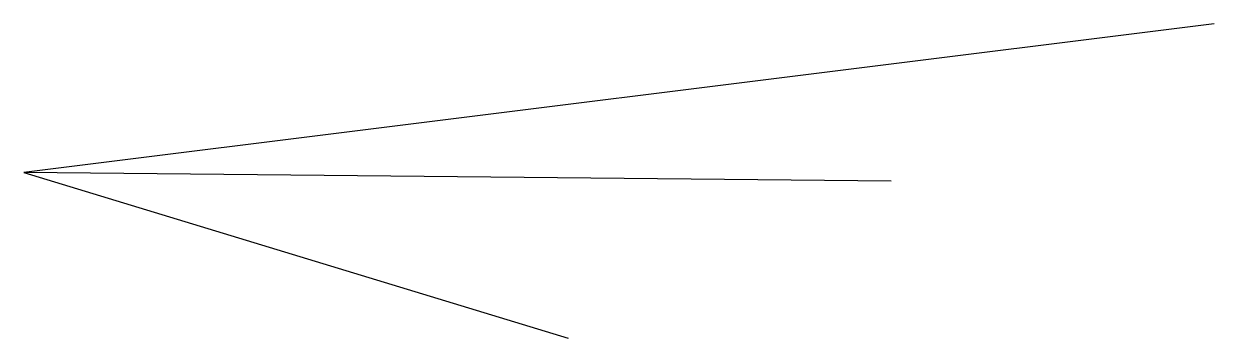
# Model space of a CAD drawing. Units: millimetres at full size, sheet at 1:100. Extents: x -12551 to 16898, y -4837 to 2939.
import ezdxf

# ---------------------------------------------------------------- set-up
doc = ezdxf.new("R2010")
doc.units = ezdxf.units.MM
doc.header["$LTSCALE"] = 100
doc.layers.add('0-0', color=7, linetype='Continuous')

msp = doc.modelspace()

# ---------------------------------------------------------------- linework, layer by layer
at = {"layer": '0-0'}
msp.add_line((8908.2, -949), (-12551, -734.7), dxfattribs=at)
msp.add_lwpolyline([(16898, 2938.8), (-12551, -734.7), (918.4, -4836.7)], dxfattribs=at)

doc.saveas('drawing.dxf')
